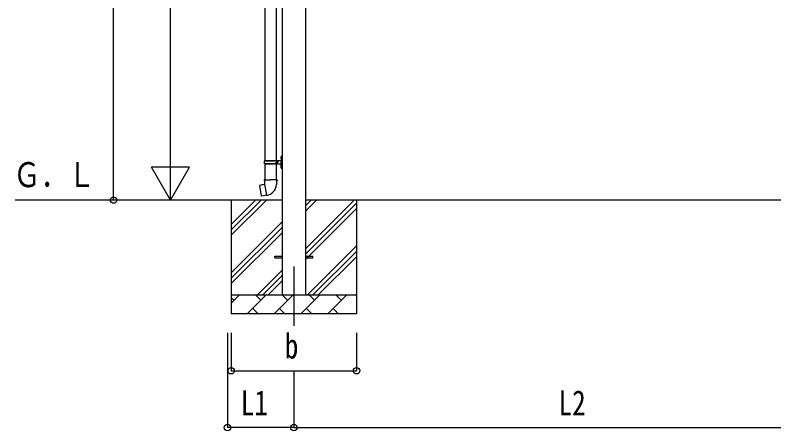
# Model space of a CAD drawing. Units: millimetres, scale not verified. Extents: x -16820 to 16820, y -11880 to 11880.
# Drawn here: x -6410 to -2412, y -5124 to -2932 of the extents above; entities that cross this region are included whole.
import ezdxf
from ezdxf.enums import TextEntityAlignment as Align

# ---------------------------------------------------------------- set-up
doc = ezdxf.new("R2010")
doc.units = ezdxf.units.MM
doc.header["$LTSCALE"] = 50
for name, color, linetype in [('0-3_YKK_12', 2, 'Continuous'), ('0-4_YKK_13', 4, 'Continuous'), ('0-5_YKK_A1', 4, 'Continuous'), ('0-6_YKK_D', 6, 'Continuous')]:
    doc.layers.add(name, color=color, linetype=linetype)
doc.styles.add('ＭＳ ゴシック', font='')
doc.styles.get('ＭＳ ゴシック').set_extended_font_data('MS Gothic')

msp = doc.modelspace()

# ---------------------------------------------------------------- linework, layer by layer
at = {"layer": '0-3_YKK_12'}
msp.add_line((-4941.42, -4257), (-4941.42, -4570.6), dxfattribs=at)
at = {"layer": '0-4_YKK_13'}
for p, q in [((-5093.92, -2793.49), (-5093.92, -3698)), ((-5033.92, -2793.49), (-5033.92, -3698)), ((-5007.92, -3675), (-5004.92, -3673.5)), ((-5007.92, -3675), (-5007.92, -3707)), ((-5004.92, -3673.5), (-5004.92, -3707)), ((-5004.92, -3673.5), (-5003.92, -3673.5)), ((-5003.92, -3673.5), (-5003.92, -3707)), ((-5096.92, -3700), (-5046.59, -3700)), ((-5096.92, -3714), (-5046.59, -3714)), ((-5095.92, -3698), (-5009.92, -3698)), ((-5095.92, -3698), (-5095.92, -3700)), ((-5095.92, -3716), (-5095.92, -3714)), ((-5095.92, -3716), (-5009.92, -3716)), ((-5093.92, -3716), (-5093.92, -3800.93)), ((-5036.92, -3698), (-5036.92, -3702.5)), ((-5036.92, -3702.5), (-5034.92, -3702.5)), ((-5036.92, -3716), (-5036.92, -3711.5)), ((-5036.92, -3711.5), (-5034.92, -3711.5)), ((-5034.92, -3702.5), (-5034.92, -3707)), ((-5034.92, -3711.5), (-5034.92, -3707)), ((-5033.92, -3716), (-5033.92, -3800.93)), ((-5028.92, -3698), (-5028.92, -3707)), ((-5028.92, -3702.5), (-5025.92, -3702.5)), ((-5028.92, -3716), (-5028.92, -3707)), ((-5028.92, -3711.5), (-5025.92, -3711.5)), ((-5025.92, -3702.5), (-5025.92, -3707)), ((-5025.92, -3711.5), (-5025.92, -3707)), ((-5010.22, -3680.85), (-5008.18, -3681.85)), ((-5008.95, -3678.85), (-5008.32, -3678.85)), ((-5008.95, -3678.85), (-5008.95, -3687.15)), ((-5008.95, -3687.15), (-5008.32, -3687.15)), ((-5008.32, -3678.85), (-5008.32, -3687.15)), ((-5008.32, -3678.85), (-5007.92, -3679.25)), ((-5008.32, -3687.15), (-5007.92, -3686.75)), ((-5008.18, -3681.85), (-5007.57, -3683)), ((-5007.92, -3679.25), (-5007.92, -3686.75)), ((-5007.92, -3739), (-5007.92, -3707)), ((-5004.92, -3740.5), (-5004.92, -3707)), ((-5003.92, -3740.5), (-5003.92, -3707)), ((-5010.22, -3728.85), (-5008.18, -3729.85)), ((-5008.95, -3726.85), (-5008.32, -3726.85)), ((-5008.95, -3726.85), (-5008.95, -3735.15)), ((-5008.95, -3735.15), (-5008.32, -3735.15)), ((-5008.32, -3726.85), (-5008.32, -3735.15)), ((-5008.32, -3726.85), (-5007.92, -3727.25)), ((-5008.32, -3735.15), (-5007.92, -3734.75)), ((-5008.18, -3729.85), (-5007.57, -3731)), ((-5007.92, -3727.25), (-5007.92, -3734.75)), ((-5007.92, -3739), (-5004.92, -3740.5)), ((-5004.92, -3740.5), (-5003.92, -3740.5)), ((-5122.38, -3829.38), (-5123.19, -3830.55)), ((-5123.19, -3830.55), (-5113.57, -3885.11)), ((-5094.51, -3824.13), (-5122.38, -3829.38)), ((-5109.64, -3826.78), (-5109.85, -3827.02)), ((-5095.77, -3800.93), (-5097.92, -3801.71)), ((-5097.92, -3801.71), (-5097.92, -3805.33)), ((-5097.92, -3805.33), (-5095.68, -3806.14)), ((-5095.77, -3800.93), (-5063.92, -3800.93)), ((-5095.77, -3800.93), (-5095.68, -3806.14)), ((-5095.68, -3806.14), (-5095.42, -3820.93)), ((-5095.42, -3820.93), (-5094.07, -3822.93)), ((-5084.16, -3881.42), (-5094.29, -3823.95)), ((-5094.27, -3823.13), (-5094.27, -3823.83)), ((-5094.07, -3822.93), (-5094.1, -3822.93)), ((-5032.07, -3800.93), (-5063.92, -3800.93)), ((-5033.73, -3822.87), (-5033.81, -3825.03)), ((-5032.42, -3820.93), (-5033.73, -3822.87)), ((-5029.92, -3805.33), (-5032.16, -3806.14)), ((-5032.07, -3800.93), (-5029.92, -3801.71)), ((-5029.92, -3801.71), (-5029.92, -3805.33)), ((-5099.55, -3884.02), (-5099.83, -3883.86)), ((-5083.85, -3882.19), (-5084.1, -3881.52)), ((-5041.42, -4202.5), (-5003.92, -4202.5)), ((-5041.42, -4211.5), (-5041.42, -4202.5)), ((-5041.42, -4211.5), (-5003.92, -4211.5)), ((-4878.92, -4202.5), (-4841.42, -4202.5)), ((-4878.92, -4211.5), (-4841.42, -4211.5)), ((-4841.42, -4211.5), (-4841.42, -4202.5))]:
    msp.add_line(p, q, dxfattribs=at)
for points in [[(-5010.22, -3685.15), (-5008.18, -3684.15), (-5007.57, -3683)], [(-5010.22, -3733.15), (-5008.18, -3732.15), (-5007.57, -3731)], [(-5107.39, -3826.56), (-5107.67, -3826.4), (-5109.64, -3826.78)], [(-5032.07, -3800.93), (-5032.16, -3806.14), (-5032.42, -3820.93)], [(-5084.43, -3881.33), (-5112.41, -3885.93), (-5113.57, -3885.11)], [(-5097.36, -3883.46), (-5097.57, -3883.69), (-5099.55, -3884.02)]]:
    msp.add_lwpolyline(points, dxfattribs=at)
for centre, radius, start, end in [((-5048.17, -3707), 49.25, 171.82876, 180.00002), ((-5048.17, -3707), 49.25, 180.00002, 188.17127), ((-5046.59, -3698), 2, 270, 359.99998), ((-5046.59, -3716), 2, 0.00005, 90.00004), ((-5004.62, -3683), 6, 136.21765, 223.78235), ((-5009.92, -3696), 2, 270, 359.99998), ((-5009.92, -3718), 2, 0.00005, 90.00004), ((-5004.62, -3731), 6, 136.21765, 223.78235), ((-5094.57, -3823.83), 0.3, 280.66842, 0), ((-5094.07, -3823.13), 0.2, 100, 180), ((-5094.07, -3822.93), 60.3, 279.96938, 358), ((-5084.38, -3881.63), 0.3, 20, 99.33158), ((-5083.67, -3882.12), 0.2, 200, 279.96938)]:
    msp.add_arc(centre, radius, start, end, dxfattribs=at)
at = {"layer": '0-5_YKK_A1'}
for p, q in [((-5003.92, -1609.5), (-5003.92, -4407)), ((-4878.92, -4407), (-4878.92, -1609.5)), ((-5003.92, -3907), (-6410.03, -3907)), ((-5271.42, -3907), (-5271.42, -4507)), ((-5271.42, -4092.05), (-5086.37, -3907)), ((-5271.42, -4063.77), (-5114.65, -3907)), ((-5271.42, -4035.48), (-5142.94, -3907)), ((-2003.92, -3907), (-4878.92, -3907)), ((-4878.92, -4162.1), (-4623.82, -3907)), ((-4878.92, -3964.11), (-4821.81, -3907)), ((-4878.92, -3935.82), (-4850.1, -3907)), ((-4611.42, -3907), (-4611.42, -4507)), ((-4878.92, -4190.38), (-4611.42, -3922.88)), ((-4878.92, -4218.67), (-4611.42, -3951.17)), ((-5271.42, -4290.04), (-5003.92, -4022.54)), ((-5271.42, -4318.32), (-5003.92, -4050.82)), ((-5271.42, -4346.61), (-5003.92, -4079.11)), ((-4869.26, -4407), (-4611.42, -4149.16)), ((-4840.98, -4407), (-4611.42, -4177.44)), ((-4812.69, -4407), (-4611.42, -4205.73)), ((-5133.82, -4407), (-5003.92, -4277.1)), ((-5105.54, -4407), (-5003.92, -4305.38)), ((-5077.25, -4407), (-5003.92, -4333.67)), ((-5271.42, -4407), (-4611.42, -4407)), ((-5271.42, -4449.89), (-5228.53, -4407)), ((-5257.08, -4435.55), (-5271.42, -4421.21)), ((-5187.11, -4507), (-5087.11, -4407)), ((-5115.66, -4435.55), (-5144.21, -4407)), ((-5045.68, -4507), (-4945.68, -4407)), ((-4974.24, -4435.55), (-5002.79, -4407)), ((-4904.26, -4507), (-4804.26, -4407)), ((-4832.82, -4435.55), (-4861.37, -4407)), ((-4762.84, -4507), (-4662.84, -4407)), ((-4691.4, -4435.55), (-4719.95, -4407)), ((-4614.71, -4407), (-4611.42, -4403.72)), ((-4611.42, -4507), (-5271.42, -4507)), ((-5158.55, -4478.45), (-5130, -4507)), ((-5017.13, -4478.45), (-4988.58, -4507)), ((-4875.71, -4478.45), (-4847.16, -4507)), ((-4734.29, -4478.45), (-4705.74, -4507))]:
    msp.add_line(p, q, dxfattribs=at)
at = {"layer": '0-6_YKK_D'}
for p, q in [((-5891.22, -3907), (-5891.22, -1235.64)), ((-5591.22, -3707), (-5591.22, -1807)), ((-5591.22, -3907), (-5591.22, -3560.59)), ((-5591.22, -3907), (-5691.22, -3733.79)), ((-5491.22, -3733.79), (-5691.22, -3733.79)), ((-5591.22, -3907), (-5491.22, -3733.79)), ((-5291.22, -4607), (-5291.22, -5108)), ((-5271.42, -4607), (-5271.42, -4808)), ((-4611.42, -4607), (-4611.42, -4808)), ((-5271.42, -4807), (-4611.42, -4807)), ((-4941.42, -4808), (-4941.42, -5108)), ((-4941.42, -4808), (-4941.42, -5108)), ((-4941.42, -5107), (-5291.22, -5107)), ((-4941.42, -5107), (-1941.42, -5107))]:
    msp.add_line(p, q, dxfattribs=at)
for centre in [(-5891.22, -3907), (-5271.42, -4807), (-4611.42, -4807), (-5291.22, -5107), (-4941.42, -5107), (-4941.42, -5107)]:
    msp.add_circle(centre, 17, dxfattribs=at)

# ---------------------------------------------------------------- texts
at = {"layer": '0-5_YKK_A1', "style": 'ＭＳ ゴシック', "width": 0.8}
msp.add_text('Ｇ．Ｌ', height=132, dxfattribs=at).set_placement((-6420.01, -3878.55), align=Align.BOTTOM_LEFT)
at = {"layer": '0-6_YKK_D', "style": 'ＭＳ ゴシック', "width": 0.8}
for s, p in [('b', (-4989.42, -4782)), ('L1', (-5221.92, -5082)), ('L2', (-3547.02, -5082))]:
    msp.add_text(s, height=132, dxfattribs=at).set_placement(p, align=Align.BOTTOM_LEFT)

doc.saveas('drawing.dxf')
